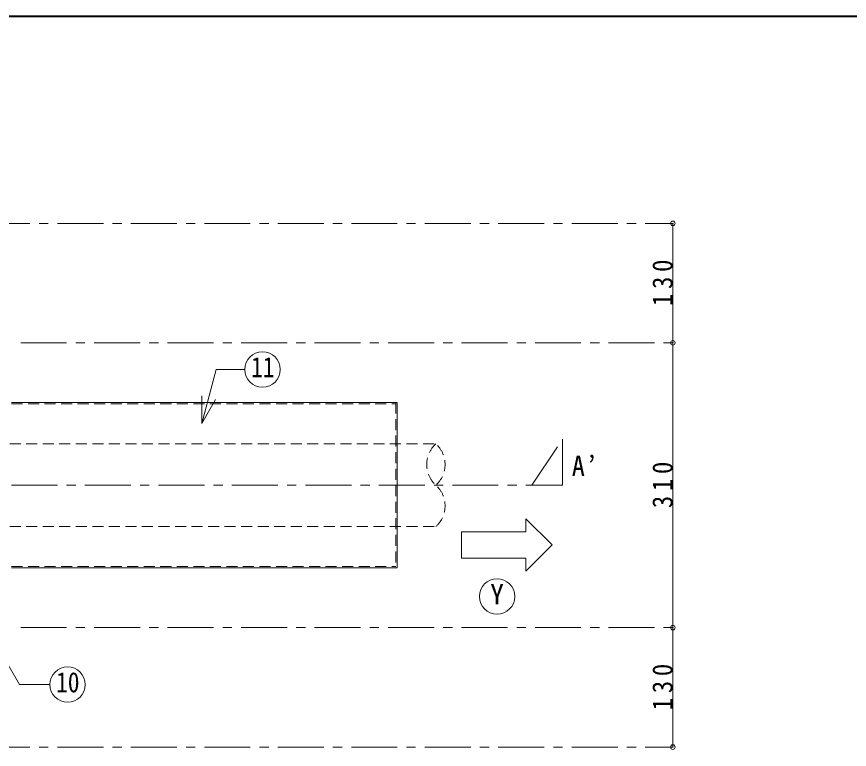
# Model space of a CAD drawing. Units: millimetres at full size, sheet at 1:10. Extents: x -2114 to 1936, y -1399 to 1411.
# Drawn here: x -525 to 381, y 614 to 1411 of the extents above; entities that cross this region are included whole.
import ezdxf
from ezdxf.enums import TextEntityAlignment as Align

# ---------------------------------------------------------------- set-up
doc = ezdxf.new("R2010")
doc.units = ezdxf.units.MM
doc.header["$LTSCALE"] = 10
doc.header["$PDMODE"] = 32
doc.header["$PDSIZE"] = 5
doc.linetypes.add('CHAIN1', pattern=[8, 5, -1, 1, -1])
doc.linetypes.add('DASHED1', pattern=[1.8, 1.2, -0.6])
doc.layers.add('0-0_ﾚｲﾔ1', color=4, linetype='Continuous', lineweight=9)
doc.styles.add('ＭＳ ゴシック', font='')
doc.styles.get('ＭＳ ゴシック').set_extended_font_data('MS Gothic')

msp = doc.modelspace()

# ---------------------------------------------------------------- linework, layer by layer
at = {"layer": '0-0_ﾚｲﾔ1', "color": 1, "lineweight": 40}
msp.add_line((1936.08, 1411.36), (-2113.92, 1411.36), dxfattribs=at)
at = {"layer": '0-0_ﾚｲﾔ1', "linetype": 'CHAIN1'}
for p, q in [((-560.92, 1186.36), (189.08, 1186.36)), ((-520.92, 1056.36), (189.08, 1056.36)), ((35.74, 901.36), (69.08, 951.36)), ((69.08, 951.36), (69.08, 901.36)), ((-520.92, 746.36), (189.08, 746.36)), ((-560.92, 616.36), (189.08, 616.36))]:
    msp.add_line(p, q, dxfattribs=at)
at = {"layer": '0-0_ﾚｲﾔ1'}
for p, q in [((189.08, 1186.36), (189.08, 1056.36)), ((189.08, 1056.36), (189.08, 746.36)), ((29.08, 850.65), (29.08, 864.94)), ((29.08, 864.94), (57.65, 836.36)), ((-40.92, 850.65), (-40.92, 822.08)), ((29.08, 850.65), (-40.92, 850.65)), ((57.65, 836.36), (29.08, 807.79)), ((-40.92, 822.08), (29.08, 822.08)), ((29.08, 807.79), (29.08, 822.08)), ((189.08, 746.36), (189.08, 616.36))]:
    msp.add_line(p, q, dxfattribs=at)
at = {"layer": '0-0_ﾚｲﾔ1', "color": 7, "lineweight": 18}
for p, q in [((-323.67, 968.61), (-323.67, 998.61)), ((-530.92, 991.36), (-110.92, 991.36)), ((-323.67, 968.61), (-308.67, 994.59)), ((-110.92, 991.36), (-110.92, 811.36)), ((-530.92, 811.36), (-110.92, 811.36)), ((-557.59, 745.59), (-522.23, 684.35)), ((-522.23, 684.35), (-489.13, 684.35))]:
    msp.add_line(p, q, dxfattribs=at)
at = {"layer": '0-0_ﾚｲﾔ1', "linetype": 'DASHED1'}
for p, q in [((-530.92, 989.76), (-112.52, 989.76)), ((-112.52, 991.36), (-112.52, 811.36)), ((-586.92, 946.36), (-68.92, 946.36)), ((-586.92, 856.36), (-68.92, 856.36)), ((-530.92, 812.96), (-112.52, 812.96))]:
    msp.add_line(p, q, dxfattribs=at)
at = {"layer": '0-0_ﾚｲﾔ1', "color": 7, "lineweight": 18}
msp.add_lwpolyline([(-323.67, 968.61), (-307.93, 1027.33), (-276.92, 1027.33)], dxfattribs=at)
at = {"layer": '0-0_ﾚｲﾔ1', "linetype": 'CHAIN1'}
msp.add_lwpolyline([(-1970.92, 951.36), (-1970.92, 901.36), (69.08, 901.36)], dxfattribs=at)
at = {"layer": '0-0_ﾚｲﾔ1', "color": 7, "lineweight": 18}
for centre in [(-257.63, 1027.33), (-2.27, 780.26), (-469.85, 684.35)]:
    msp.add_circle(centre, 19.29, dxfattribs=at)
at = {"layer": '0-0_ﾚｲﾔ1', "linetype": 'DASHED1'}
for centre, start, end in [((-48.61, 923.86), 132.07502, 227.92498), ((-89.23, 923.86), 312.07502, 47.92498), ((-89.23, 878.86), 312.07502, 47.92498)]:
    msp.add_arc(centre, 30.31, start, end, dxfattribs=at)
at = {"layer": '0-0_ﾚｲﾔ1'}
for p in [(189.08, 1186.36), (189.08, 1056.36), (189.08, 746.36), (189.08, 616.36)]:
    msp.add_point(p, dxfattribs=at)

# ---------------------------------------------------------------- texts
at = {"layer": '0-0_ﾚｲﾔ1', "color": 7, "style": 'ＭＳ ゴシック', "width": 0.85}
for s, p in [('11', (-270.13, 1012.33)), ('10', (-482.35, 669.35))]:
    msp.add_text(s, height=21.99, dxfattribs=at).set_placement(p, align=Align.BOTTOM_LEFT)
at = {"layer": '0-0_ﾚｲﾔ1', "color": 7, "style": 'ＭＳ ゴシック'}
msp.add_text('Y', height=21.99, dxfattribs=at).set_placement((-9.77, 765.26), align=Align.BOTTOM_LEFT)
at = {"layer": '0-0_ﾚｲﾔ1', "color": 7, "char_height": 21.99, "attachment_point": 7, "rotation": 90, "style": 'ＭＳ ゴシック'}
for s, insert in [('\\T1.38;\\W0.9;130', (189.08, 1096.36)), ('\\T1.38;\\W0.9;310', (189.08, 876.36)), ('\\T1.38;\\W0.9;130', (189.08, 656.36))]:
    msp.add_mtext(s, dxfattribs=dict(at, insert=insert))
at = {"layer": '0-0_ﾚｲﾔ1', "color": 7, "insert": (79.08, 911.36), "char_height": 21.99, "attachment_point": 7, "style": 'ＭＳ ゴシック'}
msp.add_mtext('\\T1.24;\\W0.95;A’', dxfattribs=at)

doc.saveas('drawing.dxf')
